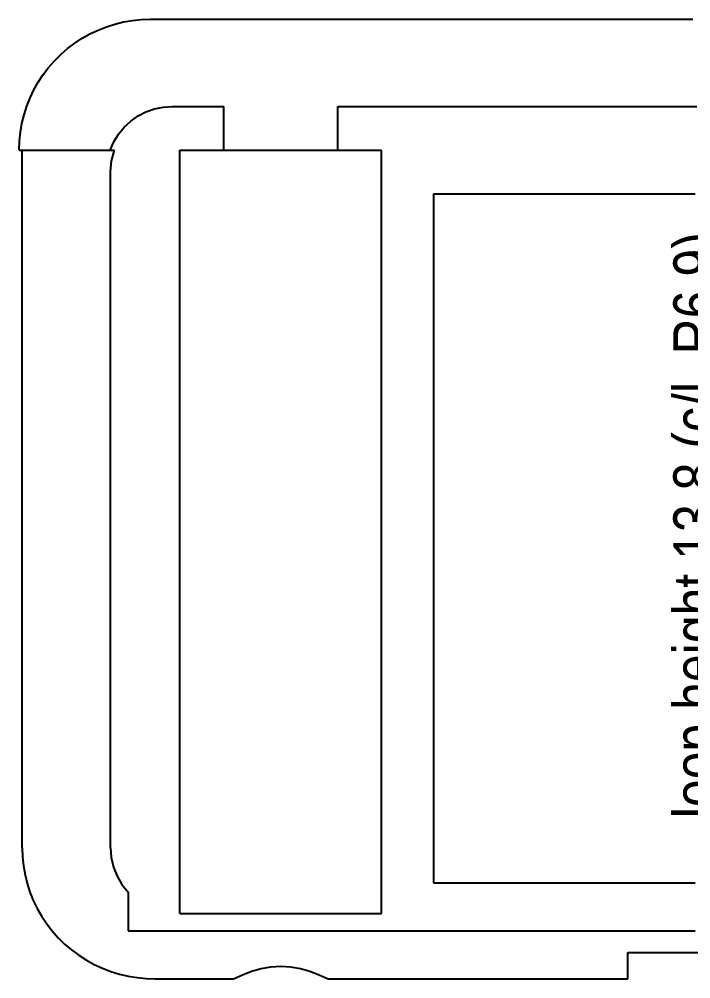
# Model space of a CAD drawing. Header units: metres. Extents: x -60 to 47, y -64 to 24.
# Drawn here: x -37.49 to -22.1, y 0 to 22 of the extents above; entities that cross this region are included whole.
import ezdxf

# ---------------------------------------------------------------- set-up
doc = ezdxf.new("R2010")
doc.units = ezdxf.units.M
for name, color, linetype in [('Al_Unibody', 7, 'Continuous'), ('BEZEL_X-54.8', 7, 'Continuous'), ('Vol_Ant_LTE_Main_K', 7, 'Continuous')]:
    doc.layers.add(name, color=color, linetype=linetype)
doc.styles.add('OpenSansCondensed-Light', font='OpenSansCondensed-Light.ttf')
doc.dimstyles.new('EZDXF', dxfattribs={"dimtxt": 0.25, "dimasz": 0.175, "dimexe": 0.375, "dimexo": 0.125, "dimgap": 0.1, "dimtad": 1, "dimlfac": 100, "dimzin": 12, "dimdsep": 46, "dimtxsty": 'OpenSansCondensed-Light', "dimblk": 'ARCHTICK', "dimcen": 2.5, "dimazin": 3, "dimtfac": 0.5, "dimtmove": 2, "dimatfit": 3})

# ---------------------------------------------------------------- blocks, each defined once
blk = doc.blocks.new('_ARCHTICK')
at = {"color": 0, "linetype": 'BYBLOCK', "const_width": 0.15}
blk.add_lwpolyline([(-0.5, -0.5), (0.5, 0.5)], dxfattribs=at)

msp = doc.modelspace()

# ---------------------------------------------------------------- linework, layer by layer
at = {"layer": 'Al_Unibody'}
for points in [[(-37.42575, 19), (-37.21452, 19), (-37.00328, 19), (-36.79204, 19), (-36.58081, 19), (-36.36957, 19), (-36.15833, 19), (-35.9471, 19), (-35.73586, 19), (-35.52462, 19), (-35.31339, 19)], [(-37.42575, 3), (-37.42575, 3.2), (-37.42575, 3.4), (-37.42575, 3.6), (-37.42575, 3.8), (-37.42575, 4), (-37.42575, 4.2), (-37.42575, 4.4), (-37.42575, 4.6), (-37.42575, 4.8), (-37.42575, 5), (-37.42575, 5.2), (-37.42575, 5.4), (-37.42575, 5.6), (-37.42575, 5.8), (-37.42575, 6), (-37.42575, 6.2), (-37.42575, 6.4), (-37.42575, 6.6), (-37.42575, 6.8), (-37.42575, 7), (-37.42575, 7.2), (-37.42575, 7.4), (-37.42575, 7.6), (-37.42575, 7.8), (-37.42575, 8), (-37.42575, 8.2), (-37.42575, 8.4), (-37.42575, 8.6), (-37.42575, 8.8), (-37.42575, 9), (-37.42575, 9.2), (-37.42575, 9.4), (-37.42575, 9.6), (-37.42575, 9.8), (-37.42575, 10), (-37.42575, 10.2), (-37.42575, 10.4), (-37.42575, 10.6), (-37.42575, 10.8), (-37.42575, 11), (-37.42575, 11.2), (-37.42575, 11.4), (-37.42575, 11.6), (-37.42575, 11.8), (-37.42575, 12), (-37.42575, 12.2), (-37.42575, 12.4), (-37.42575, 12.6), (-37.42575, 12.8), (-37.42575, 13), (-37.42575, 13.2), (-37.42575, 13.4), (-37.42575, 13.6), (-37.42575, 13.8), (-37.42575, 14), (-37.42575, 14.2), (-37.42575, 14.4), (-37.42575, 14.6), (-37.42575, 14.8), (-37.42575, 15), (-37.42575, 15.2), (-37.42575, 15.4), (-37.42575, 15.6), (-37.42575, 15.8), (-37.42575, 16), (-37.42575, 16.2), (-37.42575, 16.4), (-37.42575, 16.6), (-37.42575, 16.8), (-37.42575, 17), (-37.42575, 17.2), (-37.42575, 17.4), (-37.42575, 17.6), (-37.42575, 17.8), (-37.42575, 18), (-37.42575, 18.2), (-37.42575, 18.4), (-37.42575, 18.6), (-37.42575, 18.8), (-37.42575, 19)], [(-35.40064, 18.5), (-35.37865, 18.75378), (-35.31339, 19)], [(-33.81127, 1.5), (-33.81127, 1.70115), (-33.81127, 1.9023), (-33.81127, 2.10345), (-33.81127, 2.3046), (-33.81127, 2.50575), (-33.81127, 2.7069), (-33.81127, 2.90805), (-33.81127, 3.1092), (-33.81127, 3.31034), (-33.81127, 3.51149), (-33.81127, 3.71264), (-33.81127, 3.91379), (-33.81127, 4.11494), (-33.81127, 4.31609), (-33.81127, 4.51724), (-33.81127, 4.71839), (-33.81127, 4.91954), (-33.81127, 5.12069), (-33.81127, 5.32184), (-33.81127, 5.52299), (-33.81127, 5.72414), (-33.81127, 5.92529), (-33.81127, 6.12644), (-33.81127, 6.32759), (-33.81127, 6.52874), (-33.81127, 6.72989), (-33.81127, 6.93103), (-33.81127, 7.13218), (-33.81127, 7.33333), (-33.81127, 7.53448), (-33.81127, 7.73563), (-33.81127, 7.93678), (-33.81127, 8.13793), (-33.81127, 8.33908), (-33.81127, 8.54023), (-33.81127, 8.74138), (-33.81127, 8.94253), (-33.81127, 9.14368), (-33.81127, 9.34483), (-33.81127, 9.54598), (-33.81127, 9.74713), (-33.81127, 9.94828), (-33.81127, 10.14943), (-33.81127, 10.35057), (-33.81127, 10.55172), (-33.81127, 10.75287), (-33.81127, 10.95402), (-33.81127, 11.15517), (-33.81127, 11.35632), (-33.81127, 11.55747), (-33.81127, 11.75862), (-33.81127, 11.95977), (-33.81127, 12.16092), (-33.81127, 12.36207), (-33.81127, 12.56322), (-33.81127, 12.76437), (-33.81127, 12.96552), (-33.81127, 13.16667), (-33.81127, 13.36782), (-33.81127, 13.56897), (-33.81127, 13.77011), (-33.81127, 13.97126), (-33.81127, 14.17241), (-33.81127, 14.37356), (-33.81127, 14.57471), (-33.81127, 14.77586), (-33.81127, 14.97701), (-33.81127, 15.17816), (-33.81127, 15.37931), (-33.81127, 15.58046), (-33.81127, 15.78161), (-33.81127, 15.98276), (-33.81127, 16.18391), (-33.81127, 16.38506), (-33.81127, 16.58621), (-33.81127, 16.78736), (-33.81127, 16.98851), (-33.81127, 17.18966), (-33.81127, 17.3908), (-33.81127, 17.59195), (-33.81127, 17.7931), (-33.81127, 17.99425), (-33.81127, 18.1954), (-33.81127, 18.39655), (-33.81127, 18.5977), (-33.81127, 18.79885), (-33.81127, 19)], [(-33.81127, 19), (-33.61029, 19), (-33.40931, 19), (-33.20833, 19), (-33.00735, 19), (-32.80637, 19), (-32.60539, 19), (-32.40441, 19), (-32.20343, 19), (-32.00245, 19), (-31.80147, 19), (-31.60049, 19), (-31.39951, 19), (-31.19853, 19), (-30.99755, 19), (-30.79657, 19), (-30.59559, 19), (-30.39461, 19), (-30.19363, 19), (-29.99265, 19), (-29.79167, 19), (-29.59069, 19), (-29.38971, 19), (-29.18873, 19)], [(-29.18873, 1.5), (-29.18873, 1.70115), (-29.18873, 1.9023), (-29.18873, 2.10345), (-29.18873, 2.3046), (-29.18873, 2.50575), (-29.18873, 2.7069), (-29.18873, 2.90805), (-29.18873, 3.1092), (-29.18873, 3.31034), (-29.18873, 3.51149), (-29.18873, 3.71264), (-29.18873, 3.91379), (-29.18873, 4.11494), (-29.18873, 4.31609), (-29.18873, 4.51724), (-29.18873, 4.71839), (-29.18873, 4.91954), (-29.18873, 5.12069), (-29.18873, 5.32184), (-29.18873, 5.52299), (-29.18873, 5.72414), (-29.18873, 5.92529), (-29.18873, 6.12644), (-29.18873, 6.32759), (-29.18873, 6.52874), (-29.18873, 6.72989), (-29.18873, 6.93103), (-29.18873, 7.13218), (-29.18873, 7.33333), (-29.18873, 7.53448), (-29.18873, 7.73563), (-29.18873, 7.93678), (-29.18873, 8.13793), (-29.18873, 8.33908), (-29.18873, 8.54023), (-29.18873, 8.74138), (-29.18873, 8.94253), (-29.18873, 9.14368), (-29.18873, 9.34483), (-29.18873, 9.54598), (-29.18873, 9.74713), (-29.18873, 9.94828), (-29.18873, 10.14943), (-29.18873, 10.35057), (-29.18873, 10.55172), (-29.18873, 10.75287), (-29.18873, 10.95402), (-29.18873, 11.15517), (-29.18873, 11.35632), (-29.18873, 11.55747), (-29.18873, 11.75862), (-29.18873, 11.95977), (-29.18873, 12.16092), (-29.18873, 12.36207), (-29.18873, 12.56322), (-29.18873, 12.76437), (-29.18873, 12.96552), (-29.18873, 13.16667), (-29.18873, 13.36782), (-29.18873, 13.56897), (-29.18873, 13.77011), (-29.18873, 13.97126), (-29.18873, 14.17241), (-29.18873, 14.37356), (-29.18873, 14.57471), (-29.18873, 14.77586), (-29.18873, 14.97701), (-29.18873, 15.17816), (-29.18873, 15.37931), (-29.18873, 15.58046), (-29.18873, 15.78161), (-29.18873, 15.98276), (-29.18873, 16.18391), (-29.18873, 16.38506), (-29.18873, 16.58621), (-29.18873, 16.78736), (-29.18873, 16.98851), (-29.18873, 17.18966), (-29.18873, 17.3908), (-29.18873, 17.59195), (-29.18873, 17.7931), (-29.18873, 17.99425), (-29.18873, 18.1954), (-29.18873, 18.39655), (-29.18873, 18.5977), (-29.18873, 18.79885), (-29.18873, 19)], [(-35.40064, 3), (-35.40064, 3.2013), (-35.40064, 3.4026), (-35.40064, 3.6039), (-35.40064, 3.80519), (-35.40064, 4.00649), (-35.40064, 4.20779), (-35.40064, 4.40909), (-35.40064, 4.61039), (-35.40064, 4.81169), (-35.40064, 5.01299), (-35.40064, 5.21429), (-35.40064, 5.41558), (-35.40064, 5.61688), (-35.40064, 5.81818), (-35.40064, 6.01948), (-35.40064, 6.22078), (-35.40064, 6.42208), (-35.40064, 6.62338), (-35.40064, 6.82468), (-35.40064, 7.02597), (-35.40064, 7.22727), (-35.40064, 7.42857), (-35.40064, 7.62987), (-35.40064, 7.83117), (-35.40064, 8.03247), (-35.40064, 8.23377), (-35.40064, 8.43506), (-35.40064, 8.63636), (-35.40064, 8.83766), (-35.40064, 9.03896), (-35.40064, 9.24026), (-35.40064, 9.44156), (-35.40064, 9.64286), (-35.40064, 9.84416), (-35.40064, 10.04545), (-35.40064, 10.24675), (-35.40064, 10.44805), (-35.40064, 10.64935), (-35.40064, 10.85065), (-35.40064, 11.05195), (-35.40064, 11.25325), (-35.40064, 11.45455), (-35.40064, 11.65584), (-35.40064, 11.85714), (-35.40064, 12.05844), (-35.40064, 12.25974), (-35.40064, 12.46104), (-35.40064, 12.66234), (-35.40064, 12.86364), (-35.40064, 13.06494), (-35.40064, 13.26623), (-35.40064, 13.46753), (-35.40064, 13.66883), (-35.40064, 13.87013), (-35.40064, 14.07143), (-35.40064, 14.27273), (-35.40064, 14.47403), (-35.40064, 14.67532), (-35.40064, 14.87662), (-35.40064, 15.07792), (-35.40064, 15.27922), (-35.40064, 15.48052), (-35.40064, 15.68182), (-35.40064, 15.88312), (-35.40064, 16.08442), (-35.40064, 16.28571), (-35.40064, 16.48701), (-35.40064, 16.68831), (-35.40064, 16.88961), (-35.40064, 17.09091), (-35.40064, 17.29221), (-35.40064, 17.49351), (-35.40064, 17.69481), (-35.40064, 17.8961), (-35.40064, 18.0974), (-35.40064, 18.2987), (-35.40064, 18.5)], [(-37.42575, 3), (-37.41858, 2.79362), (-37.39709, 2.58824), (-37.3614, 2.38485), (-37.31169, 2.18442), (-37.24819, 1.98792), (-37.17124, 1.79629), (-37.0812, 1.61045), (-36.97853, 1.43128), (-36.86373, 1.25963), (-36.73737, 1.0963), (-36.60007, 0.94205), (-36.4525, 0.7976), (-36.29537, 0.66361), (-36.12945, 0.54066), (-35.95554, 0.42932), (-35.77446, 0.33005), (-35.58707, 0.24328), (-35.39425, 0.16936), (-35.19689, 0.10856), (-34.99591, 0.06112), (-34.79222, 0.02716), (-34.58672, 0.00679), (-34.38032, 0)], [(-35.40064, 3), (-35.38381, 2.77781), (-35.33374, 2.56068), (-35.25165, 2.35353), (-35.13951, 2.16097), (-35, 1.98721)], [(-35, 1.98721), (-35, 1.76541), (-35, 1.54361), (-35, 1.3218), (-35, 1.1)], [(-33.81127, 1.5), (-33.61029, 1.5), (-33.40931, 1.5), (-33.20833, 1.5), (-33.00735, 1.5), (-32.80637, 1.5), (-32.60539, 1.5), (-32.40441, 1.5), (-32.20343, 1.5), (-32.00245, 1.5), (-31.80147, 1.5), (-31.60049, 1.5), (-31.39951, 1.5), (-31.19853, 1.5), (-30.99755, 1.5), (-30.79657, 1.5), (-30.59559, 1.5), (-30.39461, 1.5), (-30.19363, 1.5), (-29.99265, 1.5), (-29.79167, 1.5), (-29.59069, 1.5), (-29.38971, 1.5), (-29.18873, 1.5)], [(-35, 1.1), (-34.8, 1.1), (-34.6, 1.1), (-34.4, 1.1), (-34.2, 1.1), (-34, 1.1), (-33.8, 1.1), (-33.6, 1.1), (-33.4, 1.1), (-33.2, 1.1), (-33, 1.1), (-32.8, 1.1), (-32.6, 1.1), (-32.4, 1.1), (-32.2, 1.1), (-32, 1.1), (-31.8, 1.1), (-31.6, 1.1), (-31.4, 1.1), (-31.2, 1.1), (-31, 1.1), (-30.8, 1.1), (-30.6, 1.1), (-30.4, 1.1), (-30.2, 1.1), (-30, 1.1), (-29.8, 1.1), (-29.6, 1.1), (-29.4, 1.1), (-29.2, 1.1), (-29, 1.1), (-28.8, 1.1), (-28.6, 1.1), (-28.4, 1.1), (-28.2, 1.1), (-28, 1.1), (-27.8, 1.1), (-27.6, 1.1), (-27.4, 1.1), (-27.2, 1.1), (-27, 1.1), (-26.8, 1.1), (-26.6, 1.1), (-26.4, 1.1), (-26.2, 1.1), (-26, 1.1), (-25.8, 1.1), (-25.6, 1.1), (-25.4, 1.1), (-25.2, 1.1), (-25, 1.1), (-24.8, 1.1), (-24.6, 1.1), (-24.4, 1.1), (-24.2, 1.1), (-24, 1.1), (-23.8, 1.1), (-23.6, 1.1), (-23.4, 1.1), (-23.2, 1.1), (-23, 1.1), (-22.8, 1.1), (-22.6, 1.1), (-22.4, 1.1), (-22.2, 1.1), (-22, 1.1)], [(-23.54322, 0), (-23.54322, 0.3), (-23.54322, 0.6)], [(-23.54322, 0.6), (-23.34285, 0.6), (-23.14248, 0.6), (-22.94212, 0.6), (-22.74175, 0.6), (-22.54138, 0.6), (-22.34101, 0.6), (-22.14064, 0.6), (-21.94028, 0.6)], [(-32.58516, 0), (-32.37914, 0.09402), (-32.16707, 0.17341), (-31.94903, 0.2344), (-31.72597, 0.2731), (-31.5, 0.2864)], [(-31.5, 0.2864), (-31.27403, 0.2731), (-31.05097, 0.2344), (-30.83293, 0.17341), (-30.62086, 0.09402), (-30.41484, 0)], [(-34.38032, 0), (-34.15593, 0), (-33.93153, 0), (-33.70714, 0), (-33.48274, 0), (-33.25834, 0), (-33.03395, 0), (-32.80955, 0), (-32.58516, 0)], [(-30.41484, 0), (-30.21274, 0), (-30.01063, 0), (-29.80852, 0), (-29.60642, 0), (-29.40431, 0), (-29.2022, 0), (-29.0001, 0), (-28.79799, 0), (-28.59588, 0), (-28.39378, 0), (-28.19167, 0), (-27.98956, 0), (-27.78746, 0), (-27.58535, 0), (-27.38324, 0), (-27.18114, 0), (-26.97903, 0), (-26.77692, 0), (-26.57482, 0), (-26.37271, 0), (-26.17061, 0), (-25.9685, 0), (-25.76639, 0), (-25.56429, 0), (-25.36218, 0), (-25.16007, 0), (-24.95797, 0), (-24.75586, 0), (-24.55375, 0), (-24.35165, 0), (-24.14954, 0), (-23.94743, 0), (-23.74533, 0), (-23.54322, 0)]]:
    msp.add_lwpolyline(points, dxfattribs=at)
at = {"layer": 'BEZEL_X-54.8'}
for points in [[(-37.49437, 19), (-37.48737, 19.20485), (-37.46638, 19.40874), (-37.43151, 19.61072), (-37.38292, 19.80985), (-37.32083, 20.00519), (-37.24555, 20.19584), (-37.15742, 20.38089), (-37.05685, 20.55949), (-36.94432, 20.73081), (-36.82036, 20.89404), (-36.68553, 21.04843), (-36.54048, 21.19325), (-36.38588, 21.32783), (-36.22246, 21.45154), (-36.05097, 21.56381), (-35.87223, 21.66413), (-35.68705, 21.75201), (-35.49632, 21.82707), (-35.30092, 21.88895), (-35.10175, 21.93738), (-34.89974, 21.97212), (-34.69584, 21.99302), (-34.49099, 22)], [(-34.49099, 22), (-34.29046, 22), (-34.08993, 22), (-33.8894, 22), (-33.68888, 22), (-33.48835, 22), (-33.28782, 22), (-33.08729, 22), (-32.88676, 22), (-32.68623, 22), (-32.4857, 22), (-32.28517, 22), (-32.08464, 22), (-31.88411, 22), (-31.68359, 22), (-31.48306, 22), (-31.28253, 22), (-31.082, 22), (-30.88147, 22), (-30.68094, 22), (-30.48041, 22), (-30.27988, 22), (-30.07935, 22), (-29.87882, 22), (-29.6783, 22), (-29.47777, 22), (-29.27724, 22), (-29.07671, 22), (-28.87618, 22), (-28.67565, 22), (-28.47512, 22), (-28.27459, 22), (-28.07406, 22), (-27.87353, 22), (-27.67301, 22), (-27.47248, 22), (-27.27195, 22), (-27.07142, 22), (-26.87089, 22), (-26.67036, 22), (-26.46983, 22), (-26.2693, 22), (-26.06877, 22), (-25.86824, 22), (-25.66771, 22), (-25.46719, 22), (-25.26666, 22), (-25.06613, 22), (-24.8656, 22), (-24.66507, 22), (-24.46454, 22), (-24.26401, 22), (-24.06348, 22), (-23.86295, 22), (-23.66242, 22), (-23.4619, 22), (-23.26137, 22), (-23.06084, 22), (-22.86031, 22), (-22.65978, 22), (-22.45925, 22), (-22.25872, 22), (-22.05819, 22)], [(-35.4066, 19), (-35.32503, 19.18832), (-35.2185, 19.36373), (-35.08903, 19.52295), (-34.93903, 19.66302), (-34.77134, 19.78133), (-34.58909, 19.87568), (-34.39568, 19.94433), (-34.19474, 19.98602), (-33.98999, 20)], [(-33.98999, 20), (-33.75353, 20), (-33.51706, 20), (-33.2806, 20), (-33.04413, 20), (-32.80767, 20)], [(-32.80767, 19), (-32.80767, 19.2), (-32.80767, 19.4), (-32.80767, 19.6), (-32.80767, 19.8), (-32.80767, 20)], [(-30.19233, 20), (-29.99172, 20), (-29.7911, 20), (-29.59049, 20), (-29.38988, 20), (-29.18926, 20), (-28.98865, 20), (-28.78804, 20), (-28.58742, 20), (-28.38681, 20), (-28.1862, 20), (-27.98558, 20), (-27.78497, 20), (-27.58435, 20), (-27.38374, 20), (-27.18313, 20), (-26.98251, 20), (-26.7819, 20), (-26.58129, 20), (-26.38067, 20), (-26.18006, 20), (-25.97945, 20), (-25.77883, 20), (-25.57822, 20), (-25.37761, 20), (-25.17699, 20), (-24.97638, 20), (-24.77577, 20), (-24.57515, 20), (-24.37454, 20), (-24.17393, 20), (-23.97331, 20), (-23.7727, 20), (-23.57209, 20), (-23.37147, 20), (-23.17086, 20), (-22.97024, 20), (-22.76963, 20), (-22.56902, 20), (-22.3684, 20), (-22.16779, 20), (-21.96718, 20)], [(-30.19233, 19), (-30.19233, 19.2), (-30.19233, 19.4), (-30.19233, 19.6), (-30.19233, 19.8), (-30.19233, 20)], [(-37.49437, 19), (-37.2856, 19), (-37.07682, 19), (-36.86804, 19), (-36.65926, 19), (-36.45049, 19), (-36.24171, 19), (-36.03293, 19), (-35.82415, 19), (-35.61538, 19), (-35.4066, 19)], [(-32.80767, 19), (-32.60649, 19), (-32.40531, 19), (-32.20413, 19), (-32.00295, 19), (-31.80177, 19), (-31.60059, 19), (-31.39941, 19), (-31.19823, 19), (-30.99705, 19), (-30.79587, 19), (-30.59469, 19), (-30.39351, 19), (-30.19233, 19)]]:
    msp.add_lwpolyline(points, dxfattribs=at)
at = {"layer": 'Vol_Ant_LTE_Main_K'}
for points in [[(-28, 18), (-28, 17.8), (-28, 17.6), (-28, 17.4), (-28, 17.2), (-28, 17), (-28, 16.8), (-28, 16.6), (-28, 16.4), (-28, 16.2), (-28, 16), (-28, 15.8), (-28, 15.6), (-28, 15.4), (-28, 15.2), (-28, 15), (-28, 14.8), (-28, 14.6), (-28, 14.4), (-28, 14.2), (-28, 14), (-28, 13.8), (-28, 13.6), (-28, 13.4), (-28, 13.2), (-28, 13), (-28, 12.8), (-28, 12.6), (-28, 12.4), (-28, 12.2), (-28, 12), (-28, 11.8), (-28, 11.6), (-28, 11.4), (-28, 11.2), (-28, 11), (-28, 10.8), (-28, 10.6), (-28, 10.4), (-28, 10.2), (-28, 10), (-28, 9.8), (-28, 9.6), (-28, 9.4), (-28, 9.2), (-28, 9), (-28, 8.8), (-28, 8.6), (-28, 8.4), (-28, 8.2), (-28, 8), (-28, 7.8), (-28, 7.6), (-28, 7.4), (-28, 7.2), (-28, 7), (-28, 6.8), (-28, 6.6), (-28, 6.4), (-28, 6.2), (-28, 6), (-28, 5.8), (-28, 5.6), (-28, 5.4), (-28, 5.2), (-28, 5), (-28, 4.8), (-28, 4.6), (-28, 4.4), (-28, 4.2), (-28, 4), (-28, 3.8), (-28, 3.6), (-28, 3.4), (-28, 3.2), (-28, 3), (-28, 2.8), (-28, 2.6), (-28, 2.4), (-28, 2.2)], [(-28, 18), (-27.8, 18), (-27.6, 18), (-27.4, 18), (-27.2, 18), (-27, 18), (-26.8, 18), (-26.6, 18), (-26.4, 18), (-26.2, 18), (-26, 18), (-25.8, 18), (-25.6, 18), (-25.4, 18), (-25.2, 18), (-25, 18), (-24.8, 18), (-24.6, 18), (-24.4, 18), (-24.2, 18), (-24, 18), (-23.8, 18), (-23.6, 18), (-23.4, 18), (-23.2, 18), (-23, 18), (-22.8, 18), (-22.6, 18), (-22.4, 18), (-22.2, 18), (-22, 18)], [(-28, 2.2), (-27.8, 2.2), (-27.6, 2.2), (-27.4, 2.2), (-27.2, 2.2), (-27, 2.2), (-26.8, 2.2), (-26.6, 2.2), (-26.4, 2.2), (-26.2, 2.2), (-26, 2.2), (-25.8, 2.2), (-25.6, 2.2), (-25.4, 2.2), (-25.2, 2.2), (-25, 2.2), (-24.8, 2.2), (-24.6, 2.2), (-24.4, 2.2), (-24.2, 2.2), (-24, 2.2), (-23.8, 2.2), (-23.6, 2.2), (-23.4, 2.2), (-23.2, 2.2), (-23, 2.2), (-22.8, 2.2), (-22.6, 2.2), (-22.4, 2.2), (-22.2, 2.2), (-22, 2.2)]]:
    msp.add_lwpolyline(points, dxfattribs=at)

# ---------------------------------------------------------------- dimensions: what is measured, and where the dimension line sits
msp.add_linear_dim(base=(-20.8758, 3.5), p1=(-17.8758, 3.5), p2=(-17.8758, 17.3), angle=90, text='loop height 13.8 (c/l, R6.9)', dimstyle='EZDXF', override={"dimtxt": 1, "dimasz": 0.8}).render()

doc.saveas('drawing.dxf')
